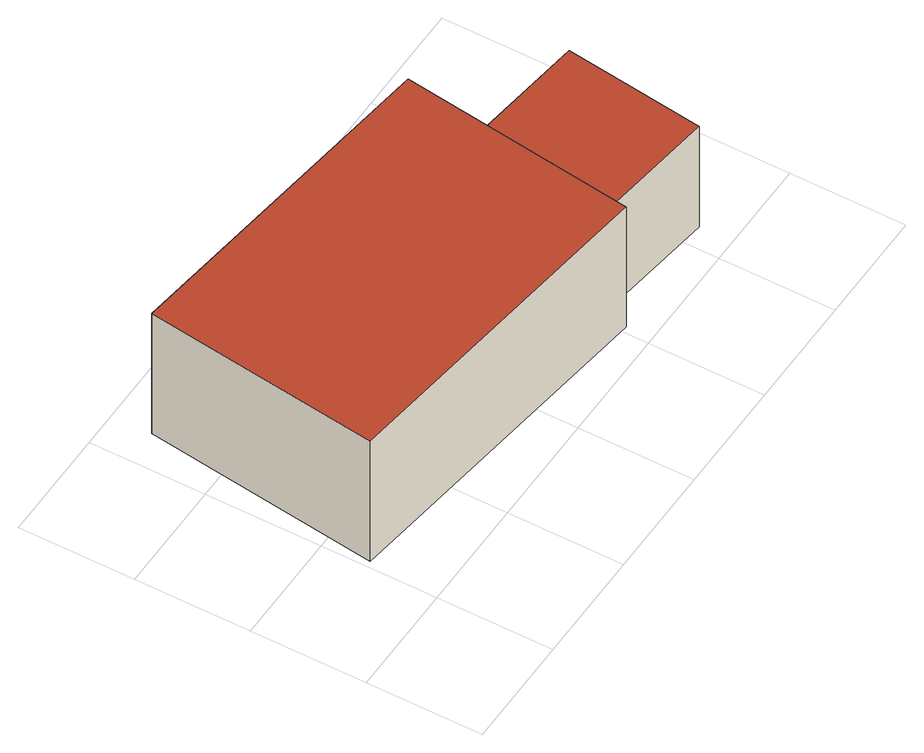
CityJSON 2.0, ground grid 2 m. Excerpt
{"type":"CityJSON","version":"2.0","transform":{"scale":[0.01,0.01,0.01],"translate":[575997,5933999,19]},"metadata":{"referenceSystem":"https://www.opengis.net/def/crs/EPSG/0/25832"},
"CityObjects":{
"building1":{"type":"Building","attributes":{"Grundfläche 2D":"24.914235","Grundhöhe NN":"19.068"},"geometry":[{"type":"Solid","lod":"3","boundaries":[[[[0,1,2,3]],[[0,3,4,5]],[[1,0,5,6]],[[2,1,6,7]],[[3,2,7,4]],[[6,5,4,7]]]],"semantics":{"surfaces":[{"type":"RoofSurface"},{"type":"WallSurface"},{"type":"GroundSurface"}],"values":[[0,1,1,1,1,2]]}}]},
"building2":{"type":"Building","attributes":{"Grundfläche 2D":"5.491558","Grundhöhe NN":"19.085"},"geometry":[{"type":"Solid","lod":"3","boundaries":[[[[8,9,10,11]],[[12,13,11,10]],[[13,14,8,11]],[[14,15,9,8]],[[15,12,10,9]],[[15,14,13,12]]]],"semantics":{"surfaces":[{"type":"RoofSurface"},{"type":"WallSurface"},{"type":"GroundSurface"}],"values":[[0,1,1,1,1,2]]}}]}
},
"vertices":[
[12,122,267],[611,45,267],[664,454,267],[65,531,267],[65,531,7],[12,122,7],[611,45,7],[664,454,7],
[838,57,226],[869,301,226],[648,329,226],[616,86,226],[648,329,9],[616,86,9],[838,57,9],[869,301,9]
]}
